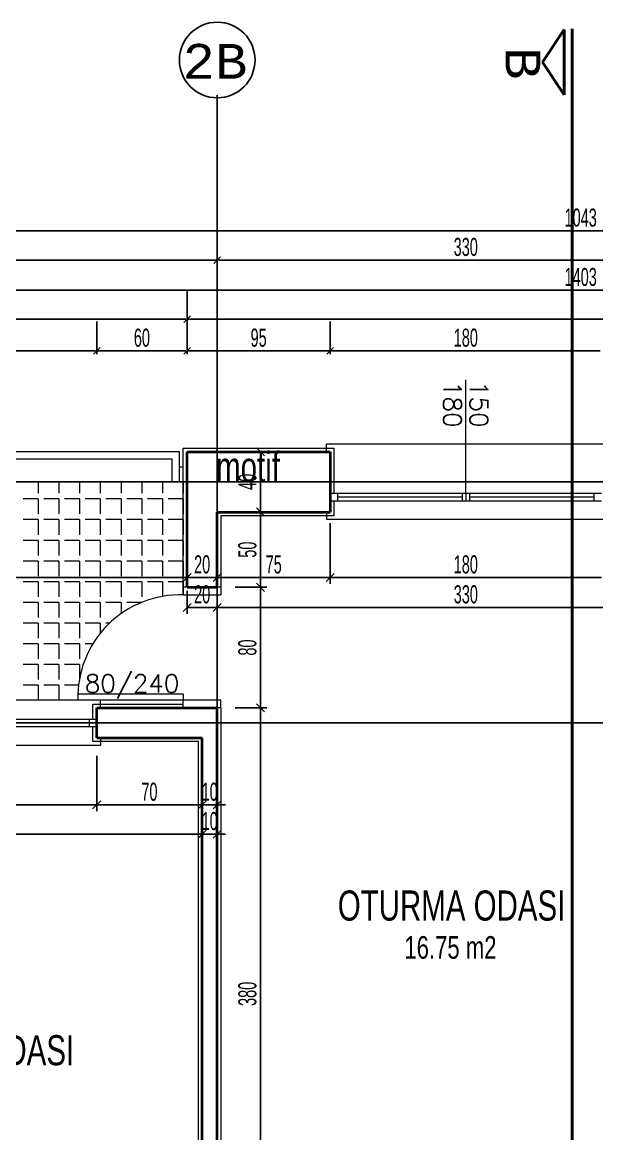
# Model space of a CAD drawing. Header units: inches. Extents: x -7543 to -822, y 102837 to 190349.
# Drawn here: x -829.9817 to -829.9054, y 102837.1038 to 102837.2515 of the extents above; entities that cross this region are included whole.
import ezdxf

# ---------------------------------------------------------------- set-up
doc = ezdxf.new("R2010")
doc.units = ezdxf.units.IN
doc.header["$MEASUREMENT"] = 0
doc.linetypes.add('DASHDOTX2', pattern=[2, 1, -0.5, 0, -0.5])
doc.linetypes.add('DASHED', pattern=[19.049999999999997, 12.7, -6.35])
doc.layers.get('0').update_dxf_attribs({"lineweight": 25})
doc.layers.get('Defpoints').update_dxf_attribs({"lineweight": 25})
for name, color, linetype, lineweight in [('AKS', 1, 'Continuous', 25), ('ICOL', 55, 'Continuous', 25), ('İZ DÜŞÜM', 253, 'Continuous', 20), ('KESİT', 7, 'Continuous', 40), ('SIVA', 150, 'Continuous', 15), ('YAZI', 7, 'Continuous', 25)]:
    doc.layers.add(name, color=color, linetype=linetype, lineweight=lineweight)
for name, color, linetype, lineweight, true_color in [('BALKON', 7, 'Continuous', 20, 0xffaaa9), ('DUVAR', 7, 'Continuous', 35, 0xfc4642), ('KAPI', 7, 'Continuous', 18, 0xffb360), ('PENCERE', 7, 'Continuous', 18, 0xffb360)]:
    doc.layers.add(name, color=color, linetype=linetype, lineweight=lineweight, true_color=true_color)
doc.styles.add('arıal', font='arial.ttf', dxfattribs={"width": 0.7})
doc.styles.add('ISIM', font='monos.ttf', dxfattribs={"width": 1.1, "height": 200})
doc.styles.add('OLCU', font='tromand.shx', dxfattribs={"width": 0.6, "height": 12})
doc.styles.add('TXTX', font='TXTX')

# ---------------------------------------------------------------- blocks, each defined once
blk = doc.blocks.new('_Oblique')
at = {"color": 0, "linetype": 'ByBlock', "lineweight": -2}
blk.add_line((-0.5, -0.5), (0.5, 0.5), dxfattribs=at)
blk = doc.blocks.new('D')
at = {"layer": 'ICOL'}
for p, q in [((2.828427124746668, 2.828427124748032), (-2.82842712474303, -2.828427124744394)), ((0, 3.000000000002046), (0, -25))]:
    blk.add_line(p, q, dxfattribs=at)
blk = doc.blocks.new('E')
at = {"layer": 'ICOL'}
for p, q in [((0, -3.000000000002046), (0, 25)), ((-2.828427124746668, -2.828427124748032), (2.82842712474303, 2.828427124744394))]:
    blk.add_line(p, q, dxfattribs=at)

msp = doc.modelspace()

# ---------------------------------------------------------------- linework, layer by layer
at = {"layer": 'AKS', "linetype": 'DASHDOTX2', "ltscale": 10}
for p, q in [((-829.9558199212353, 102837.241780972), (-829.9558199212353, 102836.7293249838)), ((-829.7205326753192, 102837.1584307916), (-830.0911364701894, 102837.1584307916))]:
    msp.add_line(p, q, dxfattribs=at)
at = {"layer": 'AKS', "color": 0}
msp.add_circle((-829.9558199212353, 102837.2464665293), 0.005019999999999997, dxfattribs=at)
at = {"layer": 'BALKON'}
for p, q in [((-829.9608199212353, 102837.1944307916), (-830.0368199212353, 102837.1944307916)), ((-829.9618199212352, 102837.1934307916), (-830.0368199212353, 102837.1934307916)), ((-829.9618199212352, 102837.1904307916), (-829.9618199212352, 102837.1934307916)), ((-829.9608199212353, 102837.1904307916), (-829.9608199212353, 102837.1944307916)), ((-829.9608199212353, 102837.1904307916), (-830.0368199212353, 102837.1904307916))]:
    msp.add_line(p, q, dxfattribs=at)
at = {"layer": 'Defpoints', "color": 4}
for p, q in [((-830.0368188869406, 102837.1904307916), (-829.9608188869406, 102837.1904307916)), ((-829.9608188869406, 102837.1904307916), (-829.8063188869406, 102837.1904307916))]:
    msp.add_line(p, q, dxfattribs=at)
at = {"layer": 'Defpoints', "color": 6}
for p, q in [((-830.0368188869406, 102837.1904307916), (-829.9608188869406, 102837.1904307916)), ((-829.9608188869406, 102837.1904307916), (-829.8063188869406, 102837.1904307916))]:
    msp.add_line(p, q, dxfattribs=at)
at = {"layer": 'DUVAR'}
for p, q in [((-829.9598199212353, 102837.1944307916), (-829.9408199212353, 102837.1944307916)), ((-829.9598199212353, 102837.1864307916), (-829.9598199212353, 102837.1944307916)), ((-829.9408199212353, 102837.1944307916), (-829.9408199212353, 102837.1864307916)), ((-829.9598199212353, 102837.1764307916), (-829.9598199212353, 102837.1864307916)), ((-829.9558199212353, 102837.1864307916), (-829.9408199212353, 102837.1864307916)), ((-829.9558199212353, 102837.1764307916), (-829.9558199212353, 102837.1864307916)), ((-829.9598199212353, 102837.1764307916), (-829.9558199212353, 102837.1764307916)), ((-829.9718199212352, 102837.1604307916), (-829.9558199212353, 102837.1604307916)), ((-829.9718199212352, 102837.1564307916), (-829.9718199212352, 102837.1604307916)), ((-829.9558199212353, 102837.0844307916), (-829.9558199212353, 102837.1604307916)), ((-829.9718199212352, 102837.1564307916), (-829.9578199212353, 102837.1564307916)), ((-829.9578199212352, 102837.0844307916), (-829.9578199212352, 102837.1564307916))]:
    msp.add_line(p, q, dxfattribs=at)
at = {"layer": 'ICOL'}
for p, q in [((-830.0116639212353, 102837.2237971668), (-829.8034759212353, 102837.2237971668)), ((-830.0116639212353, 102837.2198971668), (-829.9559759212352, 102837.2198971668)), ((-829.9556639212353, 102837.2198971668), (-829.8899875430839, 102837.2198971668)), ((-830.0476639212353, 102837.2159164131), (-829.7674759212352, 102837.2159164131)), ((-830.0476639212353, 102837.2120286291), (-829.9599759212352, 102837.2120286291)), ((-829.9596639212352, 102837.2120286291), (-829.8074759212352, 102837.2120286291)), ((-830.0036639212353, 102837.2078466737), (-829.9719759212353, 102837.2078466737)), ((-829.9716639212353, 102837.2078466737), (-829.9599759212352, 102837.2078466737)), ((-829.9596639212352, 102837.2078466737), (-829.9409759212352, 102837.2078466737)), ((-829.9406639212352, 102837.2078466737), (-829.9049759212353, 102837.2078466737)), ((-829.9500772054869, 102837.1944307916), (-829.9500772054869, 102837.1864307916)), ((-829.9500772054869, 102837.1864307916), (-829.9500772054869, 102837.1764307916)), ((-829.9598199212353, 102837.1777344196), (-830.0438199212352, 102837.1777344196)), ((-829.9558199212353, 102837.1777344196), (-829.9598199212353, 102837.1777344196)), ((-829.9408199212353, 102837.1777344196), (-829.9558199212353, 102837.1777344196)), ((-829.9048199212352, 102837.1777344196), (-829.9408199212353, 102837.1777344196)), ((-829.9500772054869, 102837.1764307916), (-829.9500772054869, 102837.1604307916)), ((-829.9558199212353, 102837.1737554853), (-829.9598199212353, 102837.1737554853)), ((-829.8898199212352, 102837.1737554853), (-829.9558199212353, 102837.1737554853)), ((-829.9500772054869, 102837.1604307916), (-829.9500772054869, 102837.0844307916)), ((-829.9718199212352, 102837.1475389599), (-830.0038199212353, 102837.1475389599)), ((-829.9578199212352, 102837.1475389599), (-829.9718199212352, 102837.1475389599)), ((-829.9578199212352, 102837.1475389599), (-829.9588999212352, 102837.1475389599)), ((-829.9558199212353, 102837.1475389599), (-829.9578199212352, 102837.1475389599)), ((-829.9558199212353, 102837.1475389599), (-829.9547399212353, 102837.1475389599)), ((-829.9578199212352, 102837.1436389599), (-830.0398199212352, 102837.1436389599)), ((-829.9578199212352, 102837.1436389599), (-829.9588999212352, 102837.1436389599)), ((-829.9558199212353, 102837.1436389599), (-829.9578199212352, 102837.1436389599)), ((-829.9558199212353, 102837.1436389599), (-829.9547399212353, 102837.1436389599))]:
    msp.add_line(p, q, dxfattribs=at)
at = {"layer": 'ICOL', "color": 53}
for p, q in [((-829.9495916550546, 102837.1944307916), (-829.949237205487, 102837.1944307916)), ((-829.9495916550546, 102837.1864307916), (-829.949237205487, 102837.1864307916)), ((-829.9495916550546, 102837.1864307916), (-829.949237205487, 102837.1864307916)), ((-829.9408199212353, 102837.1849403109), (-829.9408199212353, 102837.1768944196)), ((-829.9408199212353, 102837.1849403109), (-829.9408199212353, 102837.1768944196)), ((-829.9598199212353, 102837.1809474685), (-829.9598199212353, 102837.1768944196)), ((-829.9598199212353, 102837.1809474685), (-829.9598199212353, 102837.1768944196)), ((-829.9558199212353, 102837.1808634138), (-829.9558199212353, 102837.1768944196)), ((-829.9558199212353, 102837.1808634138), (-829.9558199212353, 102837.1768944196)), ((-829.9598199212353, 102837.1759592912), (-829.9598199212353, 102837.1729154853)), ((-829.9558199212353, 102837.1760263854), (-829.9558199212353, 102837.1729154853)), ((-829.9558199212353, 102837.1760263854), (-829.9558199212353, 102837.1729154853)), ((-829.9534199212353, 102837.1764307916), (-829.949237205487, 102837.1764307916)), ((-829.9534199212353, 102837.1764307916), (-829.949237205487, 102837.1764307916)), ((-829.9534199212353, 102837.1604307916), (-829.949237205487, 102837.1604307916)), ((-829.9534199212353, 102837.1604307916), (-829.949237205487, 102837.1604307916)), ((-829.9718199212352, 102837.1540307916), (-829.9718199212352, 102837.1466989599)), ((-829.9718199212352, 102837.1540307916), (-829.9718199212352, 102837.1466989599)), ((-829.9578199212352, 102837.1469868703), (-829.9578199212352, 102837.1466989599)), ((-829.9578199212352, 102837.1469868703), (-829.9578199212352, 102837.1466989599)), ((-829.9558199212353, 102837.1469868703), (-829.9558199212353, 102837.1466989599)), ((-829.9558199212353, 102837.1460389599), (-829.9558199212353, 102837.1444789599)), ((-829.9578199212352, 102837.1399704892), (-829.9578199212352, 102837.1444789599)), ((-829.9578199212352, 102837.1399704892), (-829.9578199212352, 102837.1444789599))]:
    msp.add_line(p, q, dxfattribs=at)
at = {"layer": 'İZ DÜŞÜM'}
for p, q in [((-829.9608199212353, 102837.1924307916), (-829.9603199212353, 102837.1924307916)), ((-829.9795879309974, 102837.1904307916), (-829.9795879309974, 102837.1889187661)), ((-829.9768379309974, 102837.1904307916), (-829.9768379309974, 102837.1889187661)), ((-829.9740879309974, 102837.1904307916), (-829.9740879309974, 102837.1889187661)), ((-829.9713379309974, 102837.1904307916), (-829.9713379309974, 102837.1889187661)), ((-829.9685879309974, 102837.1904307916), (-829.9685879309974, 102837.1889187661)), ((-829.9658379309974, 102837.1904307916), (-829.9658379309974, 102837.1889187661)), ((-829.9630879309974, 102837.1904307916), (-829.9630879309974, 102837.1889187661)), ((-829.9603379309974, 102837.1904307916), (-829.9603379309974, 102837.1889187661)), ((-829.9795879309974, 102837.1881687661), (-829.9815879309974, 102837.1881687661)), ((-829.9795879309974, 102837.1881687661), (-829.9795879309974, 102837.1861687661)), ((-829.9768379309974, 102837.1881687661), (-829.9788379309974, 102837.1881687661)), ((-829.9768379309974, 102837.1881687661), (-829.9768379309974, 102837.1861687661)), ((-829.9740879309974, 102837.1881687661), (-829.9760879309974, 102837.1881687661)), ((-829.9740879309974, 102837.1881687661), (-829.9740879309974, 102837.1861687661)), ((-829.9713379309974, 102837.1881687661), (-829.9733379309973, 102837.1881687661)), ((-829.9713379309974, 102837.1881687661), (-829.9713379309974, 102837.1861687661)), ((-829.9685879309974, 102837.1881687661), (-829.9705879309975, 102837.1881687661)), ((-829.9685879309974, 102837.1881687661), (-829.9685879309974, 102837.1861687661)), ((-829.9658379309974, 102837.1881687661), (-829.9678379309973, 102837.1881687661)), ((-829.9658379309974, 102837.1881687661), (-829.9658379309974, 102837.1861687661)), ((-829.9630879309974, 102837.1881687661), (-829.9650879309974, 102837.1881687661)), ((-829.9630879309974, 102837.1881687661), (-829.9630879309974, 102837.1861687661)), ((-829.9603379309974, 102837.1881687661), (-829.9623379309974, 102837.1881687661)), ((-829.9603379309974, 102837.1881687661), (-829.9603379309974, 102837.1861687661)), ((-829.9795879309974, 102837.1854187661), (-829.9815879309974, 102837.1854187661)), ((-829.9795879309974, 102837.1854187661), (-829.9795879309974, 102837.1834187661)), ((-829.9768379309974, 102837.1854187661), (-829.9788379309974, 102837.1854187661)), ((-829.9768379309974, 102837.1854187661), (-829.9768379309974, 102837.1834187661)), ((-829.9740879309974, 102837.1854187661), (-829.9760879309974, 102837.1854187661)), ((-829.9740879309974, 102837.1854187661), (-829.9740879309974, 102837.1834187661)), ((-829.9713379309974, 102837.1854187661), (-829.9733379309973, 102837.1854187661)), ((-829.9713379309974, 102837.1854187661), (-829.9713379309974, 102837.1834187661)), ((-829.9685879309974, 102837.1854187661), (-829.9705879309975, 102837.1854187661)), ((-829.9685879309974, 102837.1854187661), (-829.9685879309974, 102837.1834187661)), ((-829.9658379309974, 102837.1854187661), (-829.9678379309973, 102837.1854187661)), ((-829.9658379309974, 102837.1854187661), (-829.9658379309974, 102837.1834187661)), ((-829.9630879309974, 102837.1854187661), (-829.9650879309974, 102837.1854187661)), ((-829.9630879309974, 102837.1854187661), (-829.9630879309974, 102837.1834187661)), ((-829.9603379309974, 102837.1854187661), (-829.9623379309974, 102837.1854187661)), ((-829.9603379309974, 102837.1854187661), (-829.9603379309974, 102837.1834187661)), ((-829.9795879309974, 102837.1826687661), (-829.9815879309974, 102837.1826687661)), ((-829.9795879309974, 102837.1826687661), (-829.9795879309974, 102837.1806687661)), ((-829.9768379309974, 102837.1826687661), (-829.9788379309974, 102837.1826687661)), ((-829.9768379309974, 102837.1826687661), (-829.9768379309974, 102837.1806687661)), ((-829.9740879309974, 102837.1826687661), (-829.9760879309974, 102837.1826687661)), ((-829.9740879309974, 102837.1826687661), (-829.9740879309974, 102837.1806687661)), ((-829.9713379309974, 102837.1826687661), (-829.9733379309973, 102837.1826687661)), ((-829.9713379309974, 102837.1826687661), (-829.9713379309974, 102837.1806687661)), ((-829.9685879309974, 102837.1826687661), (-829.9705879309975, 102837.1826687661)), ((-829.9685879309974, 102837.1826687661), (-829.9685879309974, 102837.1806687661)), ((-829.9658379309974, 102837.1826687661), (-829.9678379309973, 102837.1826687661)), ((-829.9658379309974, 102837.1826687661), (-829.9658379309974, 102837.1806687661)), ((-829.9630879309974, 102837.1826687661), (-829.9650879309974, 102837.1826687661)), ((-829.9630879309974, 102837.1826687661), (-829.9630879309974, 102837.1806687661)), ((-829.9603379309974, 102837.1826687661), (-829.9623379309974, 102837.1826687661)), ((-829.9603379309974, 102837.1826687661), (-829.9603379309974, 102837.1806687661)), ((-829.9795879309974, 102837.1799187661), (-829.9815879309974, 102837.1799187661)), ((-829.9795879309974, 102837.1799187661), (-829.9795879309974, 102837.1779187661)), ((-829.9768379309974, 102837.1799187661), (-829.9788379309974, 102837.1799187661)), ((-829.9768379309974, 102837.1799187661), (-829.9768379309974, 102837.1779187661)), ((-829.9740879309974, 102837.1799187661), (-829.9760879309974, 102837.1799187661)), ((-829.9740879309974, 102837.1799187661), (-829.9740879309974, 102837.1779187661)), ((-829.9713379309974, 102837.1799187661), (-829.9733379309973, 102837.1799187661)), ((-829.9713379309974, 102837.1799187661), (-829.9713379309974, 102837.1779187661)), ((-829.9685879309974, 102837.1799187661), (-829.9705879309975, 102837.1799187661)), ((-829.9685879309974, 102837.1799187661), (-829.9685879309974, 102837.1779187661)), ((-829.9658379309974, 102837.1799187661), (-829.9678379309973, 102837.1799187661)), ((-829.9658379309974, 102837.1799187661), (-829.9658379309974, 102837.1779187661)), ((-829.9630879309974, 102837.1799187661), (-829.9650879309974, 102837.1799187661)), ((-829.9630879309974, 102837.1799187661), (-829.9630879309974, 102837.1779187661)), ((-829.9603379309974, 102837.1799187661), (-829.9623379309974, 102837.1799187661)), ((-829.9603379309974, 102837.1799187661), (-829.9603379309974, 102837.1779187661)), ((-829.9795879309974, 102837.1771687661), (-829.9815879309974, 102837.1771687661)), ((-829.9795879309974, 102837.1771687661), (-829.9795879309974, 102837.1751687661)), ((-829.9768379309974, 102837.1771687661), (-829.9788379309974, 102837.1771687661)), ((-829.9768379309974, 102837.1771687661), (-829.9768379309974, 102837.1751687661)), ((-829.9740879309974, 102837.1771687661), (-829.9760879309974, 102837.1771687661)), ((-829.9740879309974, 102837.1771687661), (-829.9740879309974, 102837.1751687661)), ((-829.9713379309974, 102837.1771687661), (-829.9733379309973, 102837.1771687661)), ((-829.9713379309974, 102837.1771687661), (-829.9713379309974, 102837.1751687661)), ((-829.9685879309974, 102837.1771687661), (-829.9705879309975, 102837.1771687661)), ((-829.9685879309974, 102837.1771687661), (-829.9685879309974, 102837.1751687661)), ((-829.9658379309974, 102837.1771687661), (-829.9678379309973, 102837.1771687661)), ((-829.9658379309974, 102837.1771687661), (-829.9658379309974, 102837.1751687661)), ((-829.9630879309974, 102837.1771687661), (-829.9650879309974, 102837.1771687661)), ((-829.9630879309974, 102837.1771687661), (-829.9630879309974, 102837.1752290202)), ((-829.9603379309974, 102837.1771687661), (-829.9623379309974, 102837.1771687661)), ((-829.9603379309974, 102837.1771687661), (-829.9603379309974, 102837.1754313093)), ((-829.9795879309974, 102837.1744187661), (-829.9815879309974, 102837.1744187661)), ((-829.9795879309974, 102837.1744187661), (-829.9795879309974, 102837.1724187661)), ((-829.9768379309974, 102837.1744187661), (-829.9788379309974, 102837.1744187661)), ((-829.9768379309974, 102837.1744187661), (-829.9768379309974, 102837.1724187661)), ((-829.9740879309974, 102837.1744187661), (-829.9760879309974, 102837.1744187661)), ((-829.9740879309974, 102837.1744187661), (-829.9740879309974, 102837.1724187661)), ((-829.9713379309974, 102837.1744187661), (-829.9733379309973, 102837.1744187661)), ((-829.9713379309974, 102837.1744187661), (-829.9713379309974, 102837.1724187661)), ((-829.9685879309974, 102837.1744187661), (-829.9705879309975, 102837.1744187661)), ((-829.9685879309974, 102837.1744187661), (-829.9685879309974, 102837.1729309908)), ((-829.965883533967, 102837.1744187661), (-829.9678379309973, 102837.1744187661)), ((-829.9795879309974, 102837.1716687661), (-829.9815879309974, 102837.1716687661)), ((-829.9795879309974, 102837.1716687661), (-829.9795879309974, 102837.1696687661)), ((-829.9768379309974, 102837.1716687661), (-829.9788379309974, 102837.1716687661)), ((-829.9768379309974, 102837.1716687661), (-829.9768379309974, 102837.1696687661)), ((-829.9740879309974, 102837.1716687661), (-829.9760879309974, 102837.1716687661)), ((-829.9740879309974, 102837.1716687661), (-829.9740879309974, 102837.1696687661)), ((-829.9713379309974, 102837.1716687661), (-829.9733379309973, 102837.1716687661)), ((-829.9713379309974, 102837.1716687661), (-829.9713379309974, 102837.1703383099)), ((-829.970118551802, 102837.1716687661), (-829.9705879309975, 102837.1716687661)), ((-829.9795879309974, 102837.1689187661), (-829.9815879309974, 102837.1689187661)), ((-829.9795879309974, 102837.1689187661), (-829.9795879309974, 102837.1669187661)), ((-829.9768379309974, 102837.1689187661), (-829.9788379309974, 102837.1689187661)), ((-829.9768379309974, 102837.1689187661), (-829.9768379309974, 102837.1669187661)), ((-829.9740879309974, 102837.1689187661), (-829.9760879309974, 102837.1689187661)), ((-829.9740879309974, 102837.1689187661), (-829.9740879309974, 102837.1669187661)), ((-829.9723337326948, 102837.1689187661), (-829.9733379309973, 102837.1689187661)), ((-829.9795879309974, 102837.1661687661), (-829.9815879309974, 102837.1661687661)), ((-829.9795879309974, 102837.1661687661), (-829.9795879309974, 102837.1641687661)), ((-829.9768379309974, 102837.1661687661), (-829.9788379309974, 102837.1661687661)), ((-829.9768379309974, 102837.1661687661), (-829.9768379309974, 102837.1641687661)), ((-829.9740879309974, 102837.1661687661), (-829.9760879309974, 102837.1661687661)), ((-829.9740879309974, 102837.1661687661), (-829.9740879309974, 102837.1643638362)), ((-829.9795879309974, 102837.1634187661), (-829.9815879309974, 102837.1634187661)), ((-829.9795879309974, 102837.1634187661), (-829.9795879309974, 102837.1614307916)), ((-829.9768379309974, 102837.1634187661), (-829.9788379309974, 102837.1634187661)), ((-829.9768379309974, 102837.1634187661), (-829.9768379309974, 102837.1614307916)), ((-829.9742328164392, 102837.1634187661), (-829.9760879309974, 102837.1634187661))]:
    msp.add_line(p, q, dxfattribs=at)
at = {"layer": 'KAPI'}
for p, q in [((-829.9603199212353, 102837.1754307916), (-829.9603199212353, 102837.1764307916)), ((-829.9553199212352, 102837.1764307916), (-829.9603199212353, 102837.1764307916)), ((-829.9553199212352, 102837.1764307916), (-829.9553199212352, 102837.1754307916)), ((-829.9603199212353, 102837.1754307916), (-829.9553199212352, 102837.1754307916)), ((-829.9603199212353, 102837.1622307916), (-829.9743199212353, 102837.1622307916)), ((-829.9603199212353, 102837.1614307916), (-829.9743199212353, 102837.1614307916)), ((-829.9603199212353, 102837.1622307916), (-829.9603199212353, 102837.1614307916)), ((-829.9553199212353, 102837.1614307916), (-829.9603199212353, 102837.1614307916)), ((-829.9603199212353, 102837.1604307916), (-829.9603199212353, 102837.1614307916)), ((-829.9553199212353, 102837.1604307916), (-829.9553199212353, 102837.1614307916)), ((-829.9553199212353, 102837.1604307916), (-829.9603199212353, 102837.1604307916))]:
    msp.add_line(p, q, dxfattribs=at)
msp.add_arc((-829.9607199212353, 102837.1618307916), 0.01360588108135596, 88.31531567871036, 181.6846843657614, dxfattribs=at)
at = {"layer": 'KESİT'}
for p, q in [((-829.9126601575517, 102837.2461916397), (-829.9097769362555, 102837.2505345492)), ((-829.9097769362555, 102837.2505345492), (-829.9097769362555, 102837.2418487301)), ((-829.9126601575517, 102837.2461916397), (-829.9097769362555, 102837.2418487301))]:
    msp.add_line(p, q, dxfattribs=at)
at = {"layer": 'KESİT', "linetype": 'DASHED'}
msp.add_line((-829.9086987244907, 102837.2505928182), (-829.9086987244907, 102837.0246303916), dxfattribs=at)
at = {"layer": 'PENCERE'}
for p, q in [((-829.9228199212353, 102837.1889307916), (-829.9228199212353, 102837.2040066791)), ((-829.9413199212353, 102837.1944307916), (-829.9413199212353, 102837.1954307916)), ((-829.9043199212352, 102837.1954307916), (-829.9413199212353, 102837.1954307916)), ((-829.9408199212353, 102837.1889307916), (-829.9048199212352, 102837.1889307916)), ((-829.9398199212352, 102837.1879307916), (-829.9398199212352, 102837.1889307916)), ((-829.9233199212352, 102837.1889307916), (-829.9233199212352, 102837.1879307916)), ((-829.9228199212353, 102837.1889307916), (-829.9228199212353, 102837.1879307916)), ((-829.9223199212353, 102837.1889307916), (-829.9223199212353, 102837.1879307916)), ((-829.9058199212352, 102837.1889307916), (-829.9058199212352, 102837.1879307916)), ((-829.9408199212353, 102837.1879307916), (-829.9048199212352, 102837.1879307916)), ((-829.9398199212352, 102837.1884307916), (-829.9233199212352, 102837.1884307916)), ((-829.9223199212353, 102837.1884307916), (-829.9058199212352, 102837.1884307916)), ((-829.9413199212353, 102837.1864307916), (-829.9413199212353, 102837.1854307916)), ((-829.9043199212352, 102837.1854307916), (-829.9413199212353, 102837.1854307916)), ((-829.9713199212352, 102837.1614307916), (-830.0043199212353, 102837.1614307916)), ((-829.9713199212352, 102837.1604307916), (-829.9713199212352, 102837.1614307916)), ((-830.0038199212353, 102837.1589307916), (-829.9718199212352, 102837.1589307916)), ((-830.0038199212353, 102837.1579307916), (-829.9718199212352, 102837.1579307916)), ((-829.9873199212353, 102837.1584307916), (-829.9728199212353, 102837.1584307916)), ((-829.9728199212353, 102837.1589307916), (-829.9728199212353, 102837.1579307916)), ((-829.9713199212352, 102837.1564307916), (-829.9713199212352, 102837.1554307916)), ((-829.9713199212352, 102837.1554307916), (-830.0043199212353, 102837.1554307916))]:
    msp.add_line(p, q, dxfattribs=at)
at = {"layer": 'SIVA'}
for p, q in [((-829.9603199212353, 102837.1864307916), (-829.9603199212353, 102837.1949307916)), ((-829.9603199212353, 102837.1949307916), (-829.9403199212352, 102837.1949307916)), ((-829.9403199212352, 102837.1949307916), (-829.9403199212352, 102837.1889307916)), ((-829.9403199212352, 102837.1879307916), (-829.9403199212352, 102837.1859307916)), ((-829.9603199212353, 102837.1764307916), (-829.9603199212353, 102837.1864307916)), ((-829.9553199212353, 102837.1859307916), (-829.9553199212353, 102837.1764307916)), ((-829.9403199212352, 102837.1859307916), (-829.9553199212353, 102837.1859307916)), ((-829.9723199212352, 102837.1609307916), (-829.9603199212353, 102837.1609307916)), ((-829.9723199212352, 102837.1589307916), (-829.9723199212352, 102837.1609307916)), ((-829.9553199212353, 102837.1604307916), (-829.9553199212353, 102837.0849307916)), ((-829.9723199212352, 102837.1559307916), (-829.9723199212352, 102837.1579307916)), ((-829.9583199212352, 102837.1559307916), (-829.9723199212352, 102837.1559307916)), ((-829.9583199212352, 102837.0849307916), (-829.9583199212352, 102837.1559307916))]:
    msp.add_line(p, q, dxfattribs=at)

# ---------------------------------------------------------------- block references
at = {"layer": 'ICOL'}
for name, p, xscale, yscale, zscale, rotation in [('D', (-829.9558199212353, 102837.2198971668), 0.0001559999999471984, 0.0001559999999471984, 0.0001559999999471984, 180), ('D', (-829.9598199212353, 102837.2120286291), 0.0001559999999471984, 0.0001559999999471984, 0.0001559999999471984, 180), ('D', (-829.9718199212352, 102837.2078466737), 0.0001559999999471984, 0.0001559999999471984, 0.0001559999999471984, 180), ('D', (-829.9598199212353, 102837.2078466737), 0.0001559999999471984, 0.0001559999999471984, 0.0001559999999471984, 180), ('D', (-829.9408199212353, 102837.2078466737), 0.0001559999999471984, 0.0001559999999471984, 0.0001559999999471984, 180), ('_Oblique', (-829.9500772054869, 102837.1944307916), 0.001080000001820736, 0.001080000001820736, 0.001080000001820736, 90), ('_Oblique', (-829.9500772054869, 102837.1864307916), 0.001080000001820736, 0.001080000001820736, 0.001080000001820736, 90), ('_Oblique', (-829.9500772054869, 102837.1864307916), 0.001080000001820736, 0.001080000001820736, 0.001080000001820736, 270), ('_Oblique', (-829.9598199212353, 102837.1777344196), 0.001080000000001746, 0.001080000000001746, 0.001080000000001746, 180), ('_Oblique', (-829.9558199212353, 102837.1777344196), 0.001080000000001746, 0.001080000000001746, 0.001080000000001746, 180), ('_Oblique', (-829.9408199212353, 102837.1777344196), 0.001080000000001746, 0.001080000000001746, 0.001080000000001746, 180), ('_Oblique', (-829.9500772054869, 102837.1764307916), 0.001080000001820736, 0.001080000001820736, 0.001080000001820736, 90), ('_Oblique', (-829.9500772054869, 102837.1764307916), 0.001080000001820736, 0.001080000001820736, 0.001080000001820736, 270), ('_Oblique', (-829.9598199212353, 102837.1737554853), 0.001080000000001746, 0.001080000000001746, 0.001080000000001746, 180), ('_Oblique', (-829.9558199212353, 102837.1737554853), 0.001080000000001746, 0.001080000000001746, 0.001080000000001746, 180), ('_Oblique', (-829.9500772054869, 102837.1604307916), 0.001080000001820736, 0.001080000001820736, 0.001080000001820736, 90), ('_Oblique', (-829.9500772054869, 102837.1604307916), 0.001080000001820736, 0.001080000001820736, 0.001080000001820736, 270), ('_Oblique', (-829.9718199212352, 102837.1475389599), 0.001080000000001746, 0.001080000000001746, 0.001080000000001746, 180), ('_Oblique', (-829.9558199212353, 102837.1475389599), 0.001080000000001746, 0.001080000000001746, 0.001080000000001746, 180), ('_Oblique', (-829.9558199212353, 102837.1436389599), 0.001080000000001746, 0.001080000000001746, 0.001080000000001746, 180)]:
    msp.add_blockref(name, p, dxfattribs=dict(at, xscale=xscale, yscale=yscale, zscale=zscale, rotation=rotation))
for name, p, xscale, yscale, zscale in [('E', (-829.9558199212353, 102837.2198971668), 0.0001559999999471984, 0.0001559999999471984, 0.0001559999999471984), ('E', (-829.9598199212353, 102837.2120286291), 0.0001559999999471984, 0.0001559999999471984, 0.0001559999999471984), ('E', (-829.9718199212352, 102837.2078466737), 0.0001559999999471984, 0.0001559999999471984, 0.0001559999999471984), ('E', (-829.9598199212353, 102837.2078466737), 0.0001559999999471984, 0.0001559999999471984, 0.0001559999999471984), ('E', (-829.9408199212353, 102837.2078466737), 0.0001559999999471984, 0.0001559999999471984, 0.0001559999999471984), ('_Oblique', (-829.9598199212353, 102837.1777344196), 0.001080000000001746, 0.001080000000001746, 0.001080000000001746), ('_Oblique', (-829.9558199212353, 102837.1777344196), 0.001080000000001746, 0.001080000000001746, 0.001080000000001746), ('_Oblique', (-829.9408199212353, 102837.1777344196), 0.001080000000001746, 0.001080000000001746, 0.001080000000001746), ('_Oblique', (-829.9558199212353, 102837.1737554853), 0.001080000000001746, 0.001080000000001746, 0.001080000000001746), ('_Oblique', (-829.9718199212352, 102837.1475389599), 0.001080000000001746, 0.001080000000001746, 0.001080000000001746), ('_Oblique', (-829.9578199212352, 102837.1475389599), 0.001080000000001746, 0.001080000000001746, 0.001080000000001746), ('_Oblique', (-829.9578199212352, 102837.1475389599), 0.001080000000001746, 0.001080000000001746, 0.001080000000001746), ('_Oblique', (-829.9578199212352, 102837.1436389599), 0.001080000000001746, 0.001080000000001746, 0.001080000000001746), ('_Oblique', (-829.9578199212352, 102837.1436389599), 0.001080000000001746, 0.001080000000001746, 0.001080000000001746)]:
    msp.add_blockref(name, p, dxfattribs=dict(at, xscale=xscale, yscale=yscale, zscale=zscale))

# ---------------------------------------------------------------- texts
at = {"layer": 'AKS', "style": 'ISIM', "width": 1.1}
msp.add_text('2B', height=0.004619999999999998, dxfattribs=at).set_placement((-829.9604220282031, 102837.2439855354))
msp.add_text('B', height=0.004620000000000001, rotation=270, dxfattribs=at).set_placement((-829.9175397246297, 102837.2481716282))
at = {"layer": 'ICOL', "char_height": 0.0024, "attachment_point": 5, "style": 'OLCU'}
for s, insert in [('\\A1;1043', (-829.9075699212353, 102837.2255251668)), ('\\A1;330', (-829.9228257321596, 102837.2216251668)), ('\\A1;1403', (-829.9075699212353, 102837.2176444131)), ('\\A1;60', (-829.9658199212353, 102837.2095746737)), ('\\A1;95', (-829.9503199212353, 102837.2095746737)), ('\\A1;180', (-829.9228199212353, 102837.2095746737)), ('\\A1;20', (-829.9578199212352, 102837.1794624196)), ('\\A1;75', (-829.9483199212352, 102837.1794624196)), ('\\A1;180', (-829.9228199212353, 102837.1794624196)), ('\\A1;20', (-829.9578199212352, 102837.1754834853)), ('\\A1;330', (-829.9228199212353, 102837.1754834853)), ('\\A1;70', (-829.9648199212353, 102837.1492669599)), ('\\A1;10', (-829.9568199212353, 102837.1492669599)), ('\\A1;10', (-829.9568199212353, 102837.1453669599))]:
    msp.add_mtext(s, dxfattribs=dict(at, insert=insert))
at = {"layer": 'ICOL', "char_height": 0.0024, "attachment_point": 5, "rotation": 90, "style": 'OLCU'}
for s, insert in [('\\A1;40', (-829.9518052054868, 102837.1904307916)), ('\\A1;50', (-829.9518052054868, 102837.1814307916)), ('\\A1;80', (-829.9518052054868, 102837.1684307916)), ('\\A1;380', (-829.9518052054868, 102837.1224307916))]:
    msp.add_mtext(s, dxfattribs=dict(at, insert=insert))
at = {"layer": 'KAPI', "style": 'TXTX'}
msp.add_text('80/240', height=0.0024, dxfattribs=at).set_placement((-829.9733919252168, 102837.162448077))
at = {"layer": 'PENCERE', "style": 'TXTX'}
for s, p in [('180', (-829.92579253129, 102837.2038230127)), ('150', (-829.9222759845217, 102837.2038230127))]:
    msp.add_text(s, height=0.0024, rotation=270, dxfattribs=at).set_placement(p)
at = {"layer": 'YAZI', "style": 'arıal', "width": 0.7}
for s, height, p in [('motif', 0.004, (-829.9559688805921, 102837.1904280631)), ('OTURMA ODASI', 0.004, (-829.9398105123271, 102837.1321634367)), ('16.75 m2', 0.003, (-829.9309754045955, 102837.1270982406, -0.011684)), ('YATAK ODASI', 0.004, (-830.0008893183681, 102837.1129420398))]:
    msp.add_text(s, height=height, dxfattribs=at).set_placement(p)

doc.saveas('drawing.dxf')
